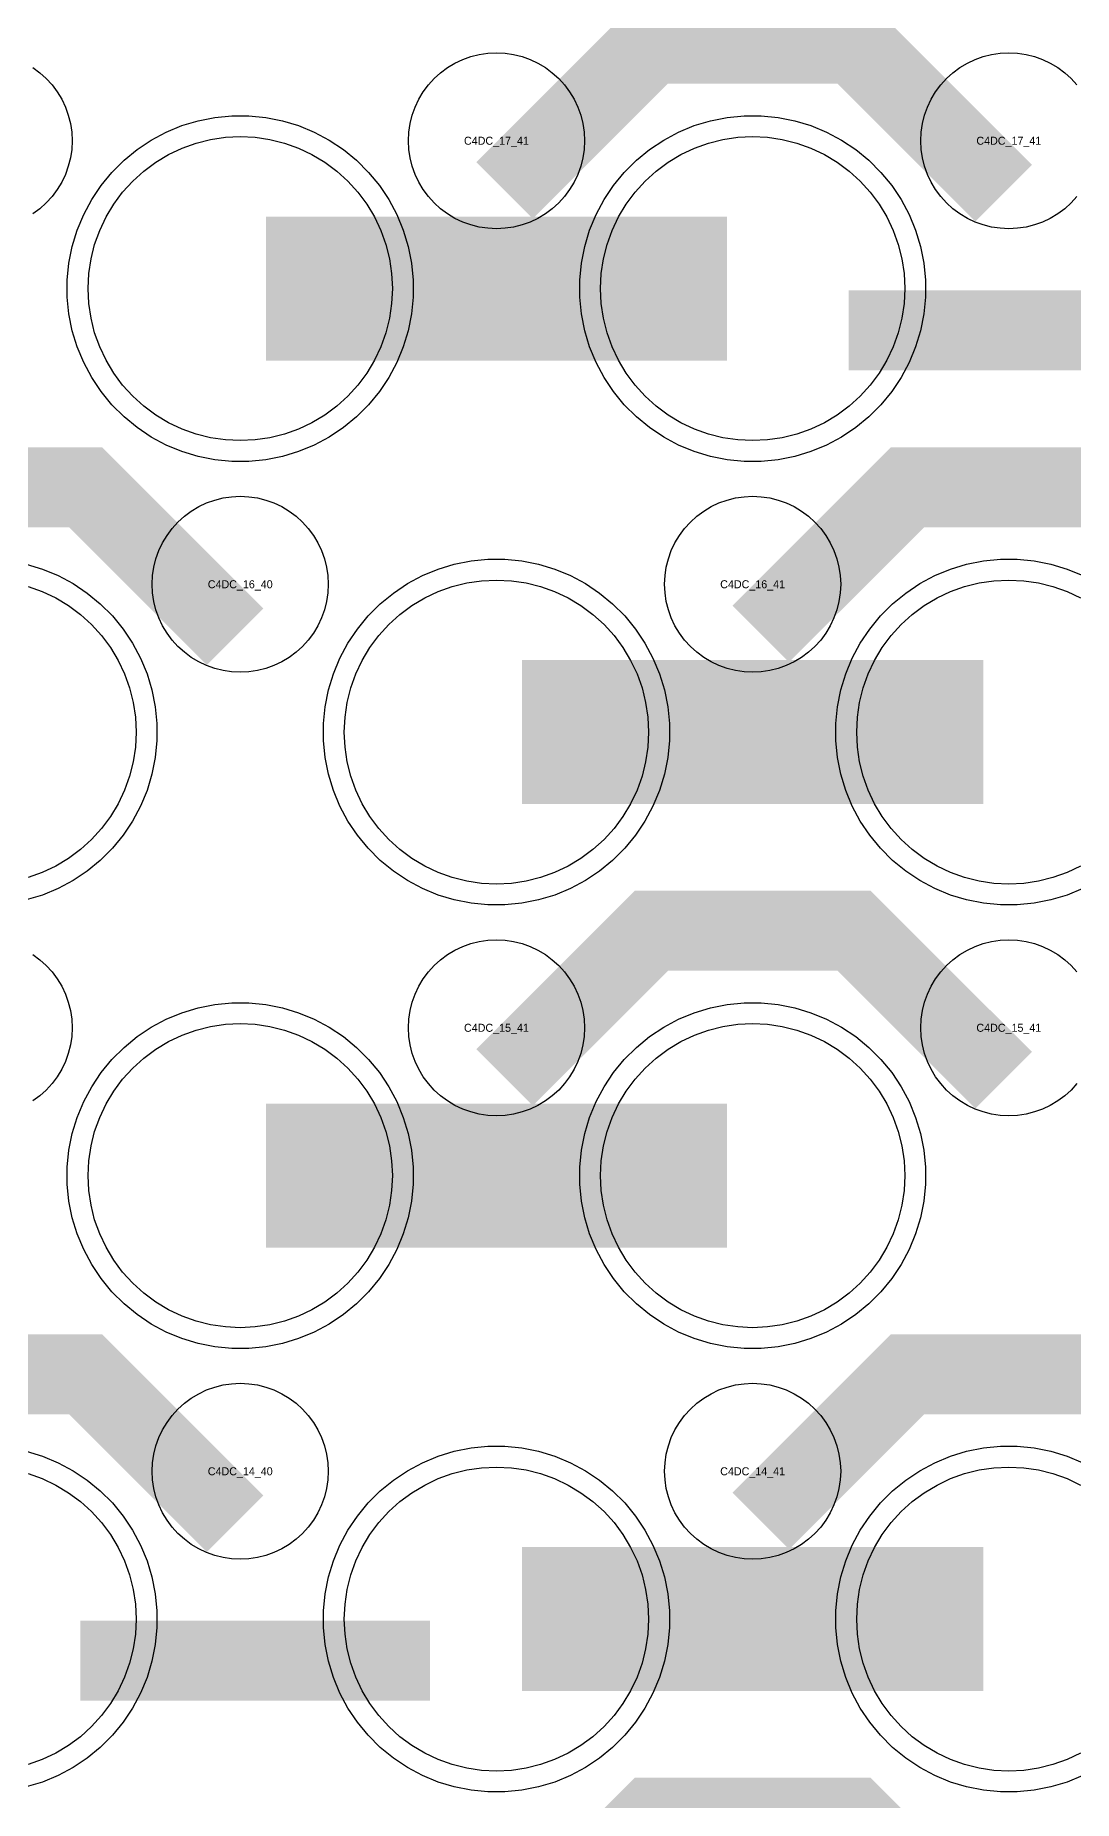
# Model space of a CAD drawing. Extents: x -11880 to 11880, y -14992 to 14992.
# Drawn here: x 976 to 1300, y -12956 to -12405 of the extents above; entities that cross this region are included whole.
import ezdxf
from ezdxf.enums import TextEntityAlignment as Align

# ---------------------------------------------------------------- set-up
doc = ezdxf.new("R2010")
doc.units = 0
doc.header["$MEASUREMENT"] = 0
for name, color, linetype in [('GDS_775_DT_237', 138, 'CONTINUOUS'), ('RDL1_FS', 34, 'CONTINUOUS'), ('RDL_BS', 160, 'CONTINUOUS')]:
    doc.layers.add(name, color=color, linetype=linetype)

msp = doc.modelspace()

# ---------------------------------------------------------------- linework, layer by layer
at = {"layer": 'RDL1_FS'}
for points in [[(1040, -12531.484), (1035.343, -12531.255), (1030.732, -12530.571), (1026.209, -12529.439), (1021.819, -12527.867), (1017.605, -12525.875), (1013.605, -12523.477), (1009.86, -12520.699), (1006.406, -12517.569), (1003.276, -12514.115), (1000.498, -12510.37), (998.1, -12506.37), (996.108, -12502.156), (994.536, -12497.766), (993.404, -12493.243), (992.72, -12488.632), (992.491, -12483.975), (992.72, -12479.318), (993.404, -12474.707), (994.536, -12470.184), (996.108, -12465.794), (998.1, -12461.58), (1000.498, -12457.58), (1003.276, -12453.835), (1006.406, -12450.381), (1009.86, -12447.251), (1013.605, -12444.473), (1017.605, -12442.075), (1021.819, -12440.083), (1026.209, -12438.511), (1030.732, -12437.379), (1035.343, -12436.695), (1040, -12436.466), (1044.657, -12436.695), (1049.268, -12437.379), (1053.791, -12438.511), (1058.181, -12440.083), (1062.395, -12442.075), (1066.395, -12444.473), (1070.14, -12447.251), (1073.594, -12450.381), (1076.724, -12453.835), (1079.502, -12457.58), (1081.9, -12461.58), (1083.892, -12465.794), (1085.464, -12470.184), (1086.596, -12474.707), (1087.28, -12479.318), (1087.509, -12483.975), (1087.28, -12488.632), (1086.596, -12493.243), (1085.464, -12497.766), (1083.892, -12502.156), (1081.9, -12506.37), (1079.502, -12510.37), (1076.724, -12514.115), (1073.594, -12517.569), (1070.14, -12520.699), (1066.395, -12523.477), (1062.395, -12525.875), (1058.181, -12527.867), (1053.791, -12529.439), (1049.268, -12530.571), (1044.657, -12531.255)], [(1200, -12531.484), (1195.343, -12531.255), (1190.732, -12530.571), (1186.209, -12529.439), (1181.819, -12527.867), (1177.605, -12525.875), (1173.605, -12523.477), (1169.86, -12520.699), (1166.406, -12517.569), (1163.276, -12514.115), (1160.498, -12510.37), (1158.1, -12506.37), (1156.108, -12502.156), (1154.536, -12497.766), (1153.404, -12493.243), (1152.72, -12488.632), (1152.491, -12483.975), (1152.72, -12479.318), (1153.404, -12474.707), (1154.536, -12470.184), (1156.108, -12465.794), (1158.1, -12461.58), (1160.498, -12457.58), (1163.276, -12453.835), (1166.406, -12450.381), (1169.86, -12447.251), (1173.605, -12444.473), (1177.605, -12442.075), (1181.819, -12440.083), (1186.209, -12438.511), (1190.732, -12437.379), (1195.343, -12436.695), (1200, -12436.466), (1204.657, -12436.695), (1209.268, -12437.379), (1213.791, -12438.511), (1218.181, -12440.083), (1222.395, -12442.075), (1226.395, -12444.473), (1230.14, -12447.251), (1233.594, -12450.381), (1236.724, -12453.835), (1239.502, -12457.58), (1241.9, -12461.58), (1243.892, -12465.794), (1245.464, -12470.184), (1246.596, -12474.707), (1247.28, -12479.318), (1247.509, -12483.975), (1247.28, -12488.632), (1246.596, -12493.243), (1245.464, -12497.766), (1243.892, -12502.156), (1241.9, -12506.37), (1239.502, -12510.37), (1236.724, -12514.115), (1233.594, -12517.569), (1230.14, -12520.699), (1226.395, -12523.477), (1222.395, -12525.875), (1218.181, -12527.867), (1213.791, -12529.439), (1209.268, -12530.571), (1204.657, -12531.255)], [(1120, -12670.049), (1115.343, -12669.82), (1110.732, -12669.136), (1106.209, -12668.004), (1101.819, -12666.432), (1097.605, -12664.44), (1093.605, -12662.042), (1089.86, -12659.264), (1086.406, -12656.134), (1083.276, -12652.68), (1080.498, -12648.935), (1078.1, -12644.935), (1076.108, -12640.721), (1074.536, -12636.331), (1073.404, -12631.808), (1072.72, -12627.197), (1072.491, -12622.54), (1072.72, -12617.883), (1073.404, -12613.272), (1074.536, -12608.749), (1076.108, -12604.359), (1078.1, -12600.145), (1080.498, -12596.145), (1083.276, -12592.4), (1086.406, -12588.946), (1089.86, -12585.816), (1093.605, -12583.038), (1097.605, -12580.64), (1101.819, -12578.648), (1106.209, -12577.076), (1110.732, -12575.944), (1115.343, -12575.26), (1120, -12575.031), (1124.657, -12575.26), (1129.268, -12575.944), (1133.791, -12577.076), (1138.181, -12578.648), (1142.395, -12580.64), (1146.395, -12583.038), (1150.14, -12585.816), (1153.594, -12588.946), (1156.724, -12592.4), (1159.502, -12596.145), (1161.9, -12600.145), (1163.892, -12604.359), (1165.464, -12608.749), (1166.596, -12613.272), (1167.28, -12617.883), (1167.509, -12622.54), (1167.28, -12627.197), (1166.596, -12631.808), (1165.464, -12636.331), (1163.892, -12640.721), (1161.9, -12644.935), (1159.502, -12648.935), (1156.724, -12652.68), (1153.594, -12656.134), (1150.14, -12659.264), (1146.395, -12662.042), (1142.395, -12664.44), (1138.181, -12666.432), (1133.791, -12668.004), (1129.268, -12669.136), (1124.657, -12669.82)], [(1040, -12808.614), (1035.343, -12808.385), (1030.732, -12807.701), (1026.209, -12806.569), (1021.819, -12804.997), (1017.605, -12803.005), (1013.605, -12800.607), (1009.86, -12797.829), (1006.406, -12794.699), (1003.276, -12791.245), (1000.498, -12787.5), (998.1, -12783.5), (996.108, -12779.286), (994.536, -12774.896), (993.404, -12770.373), (992.72, -12765.762), (992.491, -12761.105), (992.72, -12756.448), (993.404, -12751.837), (994.536, -12747.314), (996.108, -12742.924), (998.1, -12738.71), (1000.498, -12734.71), (1003.276, -12730.965), (1006.406, -12727.511), (1009.86, -12724.381), (1013.605, -12721.603), (1017.605, -12719.205), (1021.819, -12717.213), (1026.209, -12715.641), (1030.732, -12714.509), (1035.343, -12713.825), (1040, -12713.596), (1044.657, -12713.825), (1049.268, -12714.509), (1053.791, -12715.641), (1058.181, -12717.213), (1062.395, -12719.205), (1066.395, -12721.603), (1070.14, -12724.381), (1073.594, -12727.511), (1076.724, -12730.965), (1079.502, -12734.71), (1081.9, -12738.71), (1083.892, -12742.924), (1085.464, -12747.314), (1086.596, -12751.837), (1087.28, -12756.448), (1087.509, -12761.105), (1087.28, -12765.762), (1086.596, -12770.373), (1085.464, -12774.896), (1083.892, -12779.286), (1081.9, -12783.5), (1079.502, -12787.5), (1076.724, -12791.245), (1073.594, -12794.699), (1070.14, -12797.829), (1066.395, -12800.607), (1062.395, -12803.005), (1058.181, -12804.997), (1053.791, -12806.569), (1049.268, -12807.701), (1044.657, -12808.385)], [(1200, -12808.614), (1195.343, -12808.385), (1190.732, -12807.701), (1186.209, -12806.569), (1181.819, -12804.997), (1177.605, -12803.005), (1173.605, -12800.607), (1169.86, -12797.829), (1166.406, -12794.699), (1163.276, -12791.245), (1160.498, -12787.5), (1158.1, -12783.5), (1156.108, -12779.286), (1154.536, -12774.896), (1153.404, -12770.373), (1152.72, -12765.762), (1152.491, -12761.105), (1152.72, -12756.448), (1153.404, -12751.837), (1154.536, -12747.314), (1156.108, -12742.924), (1158.1, -12738.71), (1160.498, -12734.71), (1163.276, -12730.965), (1166.406, -12727.511), (1169.86, -12724.381), (1173.605, -12721.603), (1177.605, -12719.205), (1181.819, -12717.213), (1186.209, -12715.641), (1190.732, -12714.509), (1195.343, -12713.825), (1200, -12713.596), (1204.657, -12713.825), (1209.268, -12714.509), (1213.791, -12715.641), (1218.181, -12717.213), (1222.395, -12719.205), (1226.395, -12721.603), (1230.14, -12724.381), (1233.594, -12727.511), (1236.724, -12730.965), (1239.502, -12734.71), (1241.9, -12738.71), (1243.892, -12742.924), (1245.464, -12747.314), (1246.596, -12751.837), (1247.28, -12756.448), (1247.509, -12761.105), (1247.28, -12765.762), (1246.596, -12770.373), (1245.464, -12774.896), (1243.892, -12779.286), (1241.9, -12783.5), (1239.502, -12787.5), (1236.724, -12791.245), (1233.594, -12794.699), (1230.14, -12797.829), (1226.395, -12800.607), (1222.395, -12803.005), (1218.181, -12804.997), (1213.791, -12806.569), (1209.268, -12807.701), (1204.657, -12808.385)], [(1120, -12947.174), (1115.343, -12946.945), (1110.732, -12946.261), (1106.209, -12945.129), (1101.819, -12943.557), (1097.605, -12941.565), (1093.605, -12939.167), (1089.86, -12936.389), (1086.406, -12933.259), (1083.276, -12929.805), (1080.498, -12926.06), (1078.1, -12922.06), (1076.108, -12917.846), (1074.536, -12913.456), (1073.404, -12908.933), (1072.72, -12904.322), (1072.491, -12899.665), (1072.72, -12895.008), (1073.404, -12890.397), (1074.536, -12885.874), (1076.108, -12881.484), (1078.1, -12877.27), (1080.498, -12873.27), (1083.276, -12869.525), (1086.406, -12866.071), (1089.86, -12862.941), (1093.605, -12860.163), (1097.605, -12857.765), (1101.819, -12855.773), (1106.209, -12854.201), (1110.732, -12853.069), (1115.343, -12852.385), (1120, -12852.156), (1124.657, -12852.385), (1129.268, -12853.069), (1133.791, -12854.201), (1138.181, -12855.773), (1142.395, -12857.765), (1146.395, -12860.163), (1150.14, -12862.941), (1153.594, -12866.071), (1156.724, -12869.525), (1159.502, -12873.27), (1161.9, -12877.27), (1163.892, -12881.484), (1165.464, -12885.874), (1166.596, -12890.397), (1167.28, -12895.008), (1167.509, -12899.665), (1167.28, -12904.322), (1166.596, -12908.933), (1165.464, -12913.456), (1163.892, -12917.846), (1161.9, -12922.06), (1159.502, -12926.06), (1156.724, -12929.805), (1153.594, -12933.259), (1150.14, -12936.389), (1146.395, -12939.167), (1142.395, -12941.565), (1138.181, -12943.557), (1133.791, -12945.129), (1129.268, -12946.261), (1124.657, -12946.945)]]:
    msp.add_lwpolyline(points, close=True, dxfattribs=at)
for points in [[(1048.002, -12483.975, 45, 45, 0), (1120.002, -12483.975, 45, 45, 0)], [(1120.002, -12483.975, 45, 45, 0), (1192.002, -12483.975, 45, 45, 0)], [(1128.002, -12622.54, 45, 45, 0), (1200.002, -12622.54, 45, 45, 0)], [(1200.002, -12622.54, 45, 45, 0), (1272.002, -12622.54, 45, 45, 0)], [(1048.002, -12761.105, 45, 45, 0), (1120.002, -12761.105, 45, 45, 0)], [(1120.002, -12761.105, 45, 45, 0), (1192.002, -12761.105, 45, 45, 0)], [(1128.002, -12899.665, 45, 45, 0), (1200.002, -12899.665, 45, 45, 0)], [(1200.002, -12899.665, 45, 45, 0), (1272.002, -12899.665, 45, 45, 0)]]:
    msp.add_lwpolyline(points, format="xyseb", dxfattribs=at)
for points in [[(973.791, -12577.076), (978.181, -12578.648), (982.395, -12580.64), (986.395, -12583.038), (990.14, -12585.816), (993.594, -12588.946), (996.724, -12592.4), (999.502, -12596.145), (1001.9, -12600.145), (1003.892, -12604.359), (1005.464, -12608.749), (1006.596, -12613.272), (1007.28, -12617.883), (1007.509, -12622.54), (1007.28, -12627.197), (1006.596, -12631.808), (1005.464, -12636.331), (1003.892, -12640.721), (1001.9, -12644.935), (999.502, -12648.935), (996.724, -12652.68), (993.594, -12656.134), (990.14, -12659.264), (986.395, -12662.042), (982.395, -12664.44), (978.181, -12666.432), (973.791, -12668.004)], [(1302.395, -12664.44), (1298.181, -12666.432), (1293.791, -12668.004), (1289.268, -12669.136), (1284.657, -12669.82), (1280, -12670.049), (1275.343, -12669.82), (1270.732, -12669.136), (1266.209, -12668.004), (1261.819, -12666.432), (1257.605, -12664.44), (1253.605, -12662.042), (1249.86, -12659.264), (1246.406, -12656.134), (1243.276, -12652.68), (1240.498, -12648.935), (1238.1, -12644.935), (1236.108, -12640.721), (1234.536, -12636.331), (1233.404, -12631.808), (1232.72, -12627.197), (1232.491, -12622.54), (1232.72, -12617.883), (1233.404, -12613.272), (1234.536, -12608.749), (1236.108, -12604.359), (1238.1, -12600.145), (1240.498, -12596.145), (1243.276, -12592.4), (1246.406, -12588.946), (1249.86, -12585.816), (1253.605, -12583.038), (1257.605, -12580.64), (1261.819, -12578.648), (1266.209, -12577.076), (1270.732, -12575.944), (1275.343, -12575.26), (1280, -12575.031), (1284.657, -12575.26), (1289.268, -12575.944), (1293.791, -12577.076), (1298.181, -12578.648), (1302.395, -12580.64)], [(973.791, -12854.201), (978.181, -12855.773), (982.395, -12857.765), (986.395, -12860.163), (990.14, -12862.941), (993.594, -12866.071), (996.724, -12869.525), (999.502, -12873.27), (1001.9, -12877.27), (1003.892, -12881.484), (1005.464, -12885.874), (1006.596, -12890.397), (1007.28, -12895.008), (1007.509, -12899.665), (1007.28, -12904.322), (1006.596, -12908.933), (1005.464, -12913.456), (1003.892, -12917.846), (1001.9, -12922.06), (999.502, -12926.06), (996.724, -12929.805), (993.594, -12933.259), (990.14, -12936.389), (986.395, -12939.167), (982.395, -12941.565), (978.181, -12943.557), (973.791, -12945.129)], [(1302.395, -12941.565), (1298.181, -12943.557), (1293.791, -12945.129), (1289.268, -12946.261), (1284.657, -12946.945), (1280, -12947.174), (1275.343, -12946.945), (1270.732, -12946.261), (1266.209, -12945.129), (1261.819, -12943.557), (1257.605, -12941.565), (1253.605, -12939.167), (1249.86, -12936.389), (1246.406, -12933.259), (1243.276, -12929.805), (1240.498, -12926.06), (1238.1, -12922.06), (1236.108, -12917.846), (1234.536, -12913.456), (1233.404, -12908.933), (1232.72, -12904.322), (1232.491, -12899.665), (1232.72, -12895.008), (1233.404, -12890.397), (1234.536, -12885.874), (1236.108, -12881.484), (1238.1, -12877.27), (1240.498, -12873.27), (1243.276, -12869.525), (1246.406, -12866.071), (1249.86, -12862.941), (1253.605, -12860.163), (1257.605, -12857.765), (1261.819, -12855.773), (1266.209, -12854.201), (1270.732, -12853.069), (1275.343, -12852.385), (1280, -12852.156), (1284.657, -12852.385), (1289.268, -12853.069), (1293.791, -12854.201), (1298.181, -12855.773), (1302.395, -12857.765)]]:
    msp.add_lwpolyline(points, dxfattribs=at)
at = {"layer": 'RDL_BS'}
for points in [[(1122.562, -12453.289, 25, 25, 0), (1168.377, -12407.474, 25, 25, 0), (1201.93, -12407.474, 25, 25, 0)], [(1278.401, -12454.188, 25, 25, 0), (1231.687, -12407.474, 25, 25, 0), (1201.929, -12407.474, 25, 25, 0)], [(1230.016, -12496.988, 25, 25, 0), (1339.281, -12496.988, 25, 25, 0)], [(1038.401, -12592.753, 25, 25, 0), (991.687, -12546.039, 25, 25, 0), (961.929, -12546.039, 25, 25, 0)], [(1202.562, -12591.854, 25, 25, 0), (1248.377, -12546.039, 25, 25, 0), (1281.93, -12546.039, 25, 25, 0)], [(1358.401, -12592.753, 25, 25, 0), (1311.687, -12546.039, 25, 25, 0), (1281.929, -12546.039, 25, 25, 0)], [(1122.562, -12730.419, 25, 25, 0), (1168.377, -12684.604, 25, 25, 0), (1201.93, -12684.604, 25, 25, 0)], [(1278.401, -12731.318, 25, 25, 0), (1231.687, -12684.604, 25, 25, 0), (1201.929, -12684.604, 25, 25, 0)], [(1038.401, -12869.878, 25, 25, 0), (991.687, -12823.164, 25, 25, 0), (961.929, -12823.164, 25, 25, 0)], [(1202.562, -12868.979, 25, 25, 0), (1248.377, -12823.164, 25, 25, 0), (1281.93, -12823.164, 25, 25, 0)], [(1358.401, -12869.878, 25, 25, 0), (1311.687, -12823.164, 25, 25, 0), (1281.929, -12823.164, 25, 25, 0)], [(990.016, -12912.678, 25, 25, 0), (1099.281, -12912.678, 25, 25, 0)], [(1122.562, -13007.544, 25, 25, 0), (1168.377, -12961.729, 25, 25, 0), (1201.93, -12961.729, 25, 25, 0)], [(1278.401, -13008.443, 25, 25, 0), (1231.687, -12961.729, 25, 25, 0), (1201.929, -12961.729, 25, 25, 0)]]:
    msp.add_lwpolyline(points, format="xyseb", dxfattribs=at)
for points in [[(975.28, -12414.93), (977.443, -12416.533), (979.442, -12418.345), (981.254, -12420.344), (982.857, -12422.507), (984.25, -12424.831), (985.402, -12427.268), (986.309, -12429.803), (986.966, -12432.422), (987.362, -12435.094), (987.494, -12437.787), (987.362, -12440.48), (986.966, -12443.152), (986.309, -12445.771), (985.402, -12448.306), (984.25, -12450.743), (982.857, -12453.067), (981.254, -12455.23), (979.442, -12457.229), (977.443, -12459.041), (975.28, -12460.644)], [(1301.254, -12455.23), (1299.442, -12457.229), (1297.443, -12459.041), (1295.28, -12460.644), (1292.956, -12462.037), (1290.519, -12463.189), (1287.984, -12464.096), (1285.365, -12464.753), (1282.693, -12465.149), (1280, -12465.281), (1277.307, -12465.149), (1274.635, -12464.753), (1272.016, -12464.096), (1269.481, -12463.189), (1267.044, -12462.037), (1264.72, -12460.644), (1262.557, -12459.041), (1260.558, -12457.229), (1258.746, -12455.23), (1257.143, -12453.067), (1255.75, -12450.743), (1254.598, -12448.306), (1253.691, -12445.771), (1253.034, -12443.152), (1252.638, -12440.48), (1252.506, -12437.787), (1252.638, -12435.094), (1253.034, -12432.422), (1253.691, -12429.803), (1254.598, -12427.268), (1255.75, -12424.831), (1257.143, -12422.507), (1258.746, -12420.344), (1260.558, -12418.345), (1262.557, -12416.533), (1264.72, -12414.93), (1267.044, -12413.537), (1269.481, -12412.385), (1272.016, -12411.478), (1274.635, -12410.821), (1277.307, -12410.425), (1280, -12410.293), (1282.693, -12410.425), (1285.365, -12410.821), (1287.984, -12411.478), (1290.519, -12412.385), (1292.956, -12413.537), (1295.28, -12414.93), (1297.443, -12416.533), (1299.442, -12418.345), (1301.254, -12420.344)], [(1303.115, -12671.415), (1298.205, -12673.446), (1293.165, -12674.977), (1287.938, -12676.023), (1282.644, -12676.54), (1277.356, -12676.54), (1272.062, -12676.023), (1266.835, -12674.977), (1261.795, -12673.446), (1256.885, -12671.415), (1252.223, -12668.923), (1247.809, -12665.976), (1243.708, -12662.614), (1239.926, -12658.832), (1236.564, -12654.731), (1233.617, -12650.317), (1231.125, -12645.655), (1229.094, -12640.745), (1227.563, -12635.705), (1226.517, -12630.478), (1226, -12625.184), (1226, -12619.896), (1226.517, -12614.602), (1227.563, -12609.375), (1229.094, -12604.335), (1231.125, -12599.425), (1233.617, -12594.763), (1236.564, -12590.349), (1239.926, -12586.248), (1243.708, -12582.466), (1247.809, -12579.104), (1252.223, -12576.157), (1256.885, -12573.665), (1261.795, -12571.634), (1266.835, -12570.103), (1272.062, -12569.057), (1277.356, -12568.54), (1282.644, -12568.54), (1287.938, -12569.057), (1293.165, -12570.103), (1298.205, -12571.634), (1303.115, -12573.665)], [(973.165, -12570.103), (978.205, -12571.634), (983.115, -12573.665), (987.777, -12576.157), (992.191, -12579.104), (996.292, -12582.466), (1000.074, -12586.248), (1003.436, -12590.349), (1006.383, -12594.763), (1008.875, -12599.425), (1010.906, -12604.335), (1012.437, -12609.375), (1013.483, -12614.602), (1014, -12619.896), (1014, -12625.184), (1013.483, -12630.478), (1012.437, -12635.705), (1010.906, -12640.745), (1008.875, -12645.655), (1006.383, -12650.317), (1003.436, -12654.731), (1000.074, -12658.832), (996.292, -12662.614), (992.191, -12665.976), (987.777, -12668.923), (983.115, -12671.415), (978.205, -12673.446), (973.165, -12674.977)], [(1301.254, -12732.36), (1299.442, -12734.359), (1297.443, -12736.171), (1295.28, -12737.774), (1292.956, -12739.167), (1290.519, -12740.319), (1287.984, -12741.226), (1285.365, -12741.883), (1282.693, -12742.279), (1280, -12742.411), (1277.307, -12742.279), (1274.635, -12741.883), (1272.016, -12741.226), (1269.481, -12740.319), (1267.044, -12739.167), (1264.72, -12737.774), (1262.557, -12736.171), (1260.558, -12734.359), (1258.746, -12732.36), (1257.143, -12730.197), (1255.75, -12727.873), (1254.598, -12725.436), (1253.691, -12722.901), (1253.034, -12720.282), (1252.638, -12717.61), (1252.506, -12714.917), (1252.638, -12712.224), (1253.034, -12709.552), (1253.691, -12706.933), (1254.598, -12704.398), (1255.75, -12701.961), (1257.143, -12699.637), (1258.746, -12697.474), (1260.558, -12695.475), (1262.557, -12693.663), (1264.72, -12692.06), (1267.044, -12690.667), (1269.481, -12689.515), (1272.016, -12688.608), (1274.635, -12687.951), (1277.307, -12687.555), (1280, -12687.423), (1282.693, -12687.555), (1285.365, -12687.951), (1287.984, -12688.608), (1290.519, -12689.515), (1292.956, -12690.667), (1295.28, -12692.06), (1297.443, -12693.663), (1299.442, -12695.475), (1301.254, -12697.474)], [(975.28, -12692.06), (977.443, -12693.663), (979.442, -12695.475), (981.254, -12697.474), (982.857, -12699.637), (984.25, -12701.961), (985.402, -12704.398), (986.309, -12706.933), (986.966, -12709.552), (987.362, -12712.224), (987.494, -12714.917), (987.362, -12717.61), (986.966, -12720.282), (986.309, -12722.901), (985.402, -12725.436), (984.25, -12727.873), (982.857, -12730.197), (981.254, -12732.36), (979.442, -12734.359), (977.443, -12736.171), (975.28, -12737.774)], [(973.165, -12847.228), (978.205, -12848.759), (983.115, -12850.79), (987.777, -12853.282), (992.191, -12856.229), (996.292, -12859.591), (1000.074, -12863.373), (1003.436, -12867.474), (1006.383, -12871.888), (1008.875, -12876.55), (1010.906, -12881.46), (1012.437, -12886.5), (1013.483, -12891.727), (1014, -12897.021), (1014, -12902.309), (1013.483, -12907.603), (1012.437, -12912.83), (1010.906, -12917.87), (1008.875, -12922.78), (1006.383, -12927.442), (1003.436, -12931.856), (1000.074, -12935.957), (996.292, -12939.739), (992.191, -12943.101), (987.777, -12946.048), (983.115, -12948.54), (978.205, -12950.571), (973.165, -12952.102)], [(1303.115, -12948.54), (1298.205, -12950.571), (1293.165, -12952.102), (1287.938, -12953.148), (1282.644, -12953.665), (1277.356, -12953.665), (1272.062, -12953.148), (1266.835, -12952.102), (1261.795, -12950.571), (1256.885, -12948.54), (1252.223, -12946.048), (1247.809, -12943.101), (1243.708, -12939.739), (1239.926, -12935.957), (1236.564, -12931.856), (1233.617, -12927.442), (1231.125, -12922.78), (1229.094, -12917.87), (1227.563, -12912.83), (1226.517, -12907.603), (1226, -12902.309), (1226, -12897.021), (1226.517, -12891.727), (1227.563, -12886.5), (1229.094, -12881.46), (1231.125, -12876.55), (1233.617, -12871.888), (1236.564, -12867.474), (1239.926, -12863.373), (1243.708, -12859.591), (1247.809, -12856.229), (1252.223, -12853.282), (1256.885, -12850.79), (1261.795, -12848.759), (1266.835, -12847.228), (1272.062, -12846.182), (1277.356, -12845.665), (1282.644, -12845.665), (1287.938, -12846.182), (1293.165, -12847.228), (1298.205, -12848.759), (1303.115, -12850.79)]]:
    msp.add_lwpolyline(points, dxfattribs=at)
for points in [[(1120, -12465.281), (1117.307, -12465.149), (1114.635, -12464.753), (1112.016, -12464.096), (1109.481, -12463.189), (1107.044, -12462.037), (1104.72, -12460.644), (1102.557, -12459.041), (1100.558, -12457.229), (1098.746, -12455.23), (1097.143, -12453.067), (1095.75, -12450.743), (1094.598, -12448.306), (1093.691, -12445.771), (1093.034, -12443.152), (1092.638, -12440.48), (1092.506, -12437.787), (1092.638, -12435.094), (1093.034, -12432.422), (1093.691, -12429.803), (1094.598, -12427.268), (1095.75, -12424.831), (1097.143, -12422.507), (1098.746, -12420.344), (1100.558, -12418.345), (1102.557, -12416.533), (1104.72, -12414.93), (1107.044, -12413.537), (1109.481, -12412.385), (1112.016, -12411.478), (1114.635, -12410.821), (1117.307, -12410.425), (1120, -12410.293), (1122.693, -12410.425), (1125.365, -12410.821), (1127.984, -12411.478), (1130.519, -12412.385), (1132.956, -12413.537), (1135.28, -12414.93), (1137.443, -12416.533), (1139.442, -12418.345), (1141.254, -12420.344), (1142.857, -12422.507), (1144.25, -12424.831), (1145.402, -12427.268), (1146.309, -12429.803), (1146.966, -12432.422), (1147.362, -12435.094), (1147.494, -12437.787), (1147.362, -12440.48), (1146.966, -12443.152), (1146.309, -12445.771), (1145.402, -12448.306), (1144.25, -12450.743), (1142.857, -12453.067), (1141.254, -12455.23), (1139.442, -12457.229), (1137.443, -12459.041), (1135.28, -12460.644), (1132.956, -12462.037), (1130.519, -12463.189), (1127.984, -12464.096), (1125.365, -12464.753), (1122.693, -12465.149)], [(1037.356, -12537.975), (1032.062, -12537.458), (1026.835, -12536.412), (1021.795, -12534.881), (1016.885, -12532.85), (1012.223, -12530.358), (1007.809, -12527.411), (1003.708, -12524.049), (999.926, -12520.267), (996.564, -12516.166), (993.617, -12511.752), (991.125, -12507.09), (989.094, -12502.18), (987.563, -12497.14), (986.517, -12491.913), (986, -12486.619), (986, -12481.331), (986.517, -12476.037), (987.563, -12470.81), (989.094, -12465.77), (991.125, -12460.86), (993.617, -12456.198), (996.564, -12451.784), (999.926, -12447.683), (1003.708, -12443.901), (1007.809, -12440.539), (1012.223, -12437.592), (1016.885, -12435.1), (1021.795, -12433.069), (1026.835, -12431.538), (1032.062, -12430.492), (1037.356, -12429.975), (1042.644, -12429.975), (1047.938, -12430.492), (1053.165, -12431.538), (1058.205, -12433.069), (1063.115, -12435.1), (1067.777, -12437.592), (1072.191, -12440.539), (1076.292, -12443.901), (1080.074, -12447.683), (1083.436, -12451.784), (1086.383, -12456.198), (1088.875, -12460.86), (1090.906, -12465.77), (1092.437, -12470.81), (1093.483, -12476.037), (1094, -12481.331), (1094, -12486.619), (1093.483, -12491.913), (1092.437, -12497.14), (1090.906, -12502.18), (1088.875, -12507.09), (1086.383, -12511.752), (1083.436, -12516.166), (1080.074, -12520.267), (1076.292, -12524.049), (1072.191, -12527.411), (1067.777, -12530.358), (1063.115, -12532.85), (1058.205, -12534.881), (1053.165, -12536.412), (1047.938, -12537.458), (1042.644, -12537.975)], [(1197.356, -12537.975), (1192.062, -12537.458), (1186.835, -12536.412), (1181.795, -12534.881), (1176.885, -12532.85), (1172.223, -12530.358), (1167.809, -12527.411), (1163.708, -12524.049), (1159.926, -12520.267), (1156.564, -12516.166), (1153.617, -12511.752), (1151.125, -12507.09), (1149.094, -12502.18), (1147.563, -12497.14), (1146.517, -12491.913), (1146, -12486.619), (1146, -12481.331), (1146.517, -12476.037), (1147.563, -12470.81), (1149.094, -12465.77), (1151.125, -12460.86), (1153.617, -12456.198), (1156.564, -12451.784), (1159.926, -12447.683), (1163.708, -12443.901), (1167.809, -12440.539), (1172.223, -12437.592), (1176.885, -12435.1), (1181.795, -12433.069), (1186.835, -12431.538), (1192.062, -12430.492), (1197.356, -12429.975), (1202.644, -12429.975), (1207.938, -12430.492), (1213.165, -12431.538), (1218.205, -12433.069), (1223.115, -12435.1), (1227.777, -12437.592), (1232.191, -12440.539), (1236.292, -12443.901), (1240.074, -12447.683), (1243.436, -12451.784), (1246.383, -12456.198), (1248.875, -12460.86), (1250.906, -12465.77), (1252.437, -12470.81), (1253.483, -12476.037), (1254, -12481.331), (1254, -12486.619), (1253.483, -12491.913), (1252.437, -12497.14), (1250.906, -12502.18), (1248.875, -12507.09), (1246.383, -12511.752), (1243.436, -12516.166), (1240.074, -12520.267), (1236.292, -12524.049), (1232.191, -12527.411), (1227.777, -12530.358), (1223.115, -12532.85), (1218.205, -12534.881), (1213.165, -12536.412), (1207.938, -12537.458), (1202.644, -12537.975)], [(1040, -12603.846), (1037.307, -12603.714), (1034.635, -12603.318), (1032.016, -12602.661), (1029.481, -12601.754), (1027.044, -12600.602), (1024.72, -12599.209), (1022.557, -12597.606), (1020.558, -12595.794), (1018.746, -12593.795), (1017.143, -12591.632), (1015.75, -12589.308), (1014.598, -12586.871), (1013.691, -12584.336), (1013.034, -12581.717), (1012.638, -12579.045), (1012.506, -12576.352), (1012.638, -12573.659), (1013.034, -12570.987), (1013.691, -12568.368), (1014.598, -12565.833), (1015.75, -12563.396), (1017.143, -12561.072), (1018.746, -12558.909), (1020.558, -12556.91), (1022.557, -12555.098), (1024.72, -12553.495), (1027.044, -12552.102), (1029.481, -12550.95), (1032.016, -12550.043), (1034.635, -12549.386), (1037.307, -12548.99), (1040, -12548.858), (1042.693, -12548.99), (1045.365, -12549.386), (1047.984, -12550.043), (1050.519, -12550.95), (1052.956, -12552.102), (1055.28, -12553.495), (1057.443, -12555.098), (1059.442, -12556.91), (1061.254, -12558.909), (1062.857, -12561.072), (1064.25, -12563.396), (1065.402, -12565.833), (1066.309, -12568.368), (1066.966, -12570.987), (1067.362, -12573.659), (1067.494, -12576.352), (1067.362, -12579.045), (1066.966, -12581.717), (1066.309, -12584.336), (1065.402, -12586.871), (1064.25, -12589.308), (1062.857, -12591.632), (1061.254, -12593.795), (1059.442, -12595.794), (1057.443, -12597.606), (1055.28, -12599.209), (1052.956, -12600.602), (1050.519, -12601.754), (1047.984, -12602.661), (1045.365, -12603.318), (1042.693, -12603.714)], [(1200, -12603.846), (1197.307, -12603.714), (1194.635, -12603.318), (1192.016, -12602.661), (1189.481, -12601.754), (1187.044, -12600.602), (1184.72, -12599.209), (1182.557, -12597.606), (1180.558, -12595.794), (1178.746, -12593.795), (1177.143, -12591.632), (1175.75, -12589.308), (1174.598, -12586.871), (1173.691, -12584.336), (1173.034, -12581.717), (1172.638, -12579.045), (1172.506, -12576.352), (1172.638, -12573.659), (1173.034, -12570.987), (1173.691, -12568.368), (1174.598, -12565.833), (1175.75, -12563.396), (1177.143, -12561.072), (1178.746, -12558.909), (1180.558, -12556.91), (1182.557, -12555.098), (1184.72, -12553.495), (1187.044, -12552.102), (1189.481, -12550.95), (1192.016, -12550.043), (1194.635, -12549.386), (1197.307, -12548.99), (1200, -12548.858), (1202.693, -12548.99), (1205.365, -12549.386), (1207.984, -12550.043), (1210.519, -12550.95), (1212.956, -12552.102), (1215.28, -12553.495), (1217.443, -12555.098), (1219.442, -12556.91), (1221.254, -12558.909), (1222.857, -12561.072), (1224.25, -12563.396), (1225.402, -12565.833), (1226.309, -12568.368), (1226.966, -12570.987), (1227.362, -12573.659), (1227.494, -12576.352), (1227.362, -12579.045), (1226.966, -12581.717), (1226.309, -12584.336), (1225.402, -12586.871), (1224.25, -12589.308), (1222.857, -12591.632), (1221.254, -12593.795), (1219.442, -12595.794), (1217.443, -12597.606), (1215.28, -12599.209), (1212.956, -12600.602), (1210.519, -12601.754), (1207.984, -12602.661), (1205.365, -12603.318), (1202.693, -12603.714)], [(1117.356, -12676.54), (1112.062, -12676.023), (1106.835, -12674.977), (1101.795, -12673.446), (1096.885, -12671.415), (1092.223, -12668.923), (1087.809, -12665.976), (1083.708, -12662.614), (1079.926, -12658.832), (1076.564, -12654.731), (1073.617, -12650.317), (1071.125, -12645.655), (1069.094, -12640.745), (1067.563, -12635.705), (1066.517, -12630.478), (1066, -12625.184), (1066, -12619.896), (1066.517, -12614.602), (1067.563, -12609.375), (1069.094, -12604.335), (1071.125, -12599.425), (1073.617, -12594.763), (1076.564, -12590.349), (1079.926, -12586.248), (1083.708, -12582.466), (1087.809, -12579.104), (1092.223, -12576.157), (1096.885, -12573.665), (1101.795, -12571.634), (1106.835, -12570.103), (1112.062, -12569.057), (1117.356, -12568.54), (1122.644, -12568.54), (1127.938, -12569.057), (1133.165, -12570.103), (1138.205, -12571.634), (1143.115, -12573.665), (1147.777, -12576.157), (1152.191, -12579.104), (1156.292, -12582.466), (1160.074, -12586.248), (1163.436, -12590.349), (1166.383, -12594.763), (1168.875, -12599.425), (1170.906, -12604.335), (1172.437, -12609.375), (1173.483, -12614.602), (1174, -12619.896), (1174, -12625.184), (1173.483, -12630.478), (1172.437, -12635.705), (1170.906, -12640.745), (1168.875, -12645.655), (1166.383, -12650.317), (1163.436, -12654.731), (1160.074, -12658.832), (1156.292, -12662.614), (1152.191, -12665.976), (1147.777, -12668.923), (1143.115, -12671.415), (1138.205, -12673.446), (1133.165, -12674.977), (1127.938, -12676.023), (1122.644, -12676.54)], [(1120, -12742.411), (1117.307, -12742.279), (1114.635, -12741.883), (1112.016, -12741.226), (1109.481, -12740.319), (1107.044, -12739.167), (1104.72, -12737.774), (1102.557, -12736.171), (1100.558, -12734.359), (1098.746, -12732.36), (1097.143, -12730.197), (1095.75, -12727.873), (1094.598, -12725.436), (1093.691, -12722.901), (1093.034, -12720.282), (1092.638, -12717.61), (1092.506, -12714.917), (1092.638, -12712.224), (1093.034, -12709.552), (1093.691, -12706.933), (1094.598, -12704.398), (1095.75, -12701.961), (1097.143, -12699.637), (1098.746, -12697.474), (1100.558, -12695.475), (1102.557, -12693.663), (1104.72, -12692.06), (1107.044, -12690.667), (1109.481, -12689.515), (1112.016, -12688.608), (1114.635, -12687.951), (1117.307, -12687.555), (1120, -12687.423), (1122.693, -12687.555), (1125.365, -12687.951), (1127.984, -12688.608), (1130.519, -12689.515), (1132.956, -12690.667), (1135.28, -12692.06), (1137.443, -12693.663), (1139.442, -12695.475), (1141.254, -12697.474), (1142.857, -12699.637), (1144.25, -12701.961), (1145.402, -12704.398), (1146.309, -12706.933), (1146.966, -12709.552), (1147.362, -12712.224), (1147.494, -12714.917), (1147.362, -12717.61), (1146.966, -12720.282), (1146.309, -12722.901), (1145.402, -12725.436), (1144.25, -12727.873), (1142.857, -12730.197), (1141.254, -12732.36), (1139.442, -12734.359), (1137.443, -12736.171), (1135.28, -12737.774), (1132.956, -12739.167), (1130.519, -12740.319), (1127.984, -12741.226), (1125.365, -12741.883), (1122.693, -12742.279)], [(1037.356, -12815.105), (1032.062, -12814.588), (1026.835, -12813.542), (1021.795, -12812.011), (1016.885, -12809.98), (1012.223, -12807.488), (1007.809, -12804.541), (1003.708, -12801.179), (999.926, -12797.397), (996.564, -12793.296), (993.617, -12788.882), (991.125, -12784.22), (989.094, -12779.31), (987.563, -12774.27), (986.517, -12769.043), (986, -12763.749), (986, -12758.461), (986.517, -12753.167), (987.563, -12747.94), (989.094, -12742.9), (991.125, -12737.99), (993.617, -12733.328), (996.564, -12728.914), (999.926, -12724.813), (1003.708, -12721.031), (1007.809, -12717.669), (1012.223, -12714.722), (1016.885, -12712.23), (1021.795, -12710.199), (1026.835, -12708.668), (1032.062, -12707.622), (1037.356, -12707.105), (1042.644, -12707.105), (1047.938, -12707.622), (1053.165, -12708.668), (1058.205, -12710.199), (1063.115, -12712.23), (1067.777, -12714.722), (1072.191, -12717.669), (1076.292, -12721.031), (1080.074, -12724.813), (1083.436, -12728.914), (1086.383, -12733.328), (1088.875, -12737.99), (1090.906, -12742.9), (1092.437, -12747.94), (1093.483, -12753.167), (1094, -12758.461), (1094, -12763.749), (1093.483, -12769.043), (1092.437, -12774.27), (1090.906, -12779.31), (1088.875, -12784.22), (1086.383, -12788.882), (1083.436, -12793.296), (1080.074, -12797.397), (1076.292, -12801.179), (1072.191, -12804.541), (1067.777, -12807.488), (1063.115, -12809.98), (1058.205, -12812.011), (1053.165, -12813.542), (1047.938, -12814.588), (1042.644, -12815.105)], [(1197.356, -12815.105), (1192.062, -12814.588), (1186.835, -12813.542), (1181.795, -12812.011), (1176.885, -12809.98), (1172.223, -12807.488), (1167.809, -12804.541), (1163.708, -12801.179), (1159.926, -12797.397), (1156.564, -12793.296), (1153.617, -12788.882), (1151.125, -12784.22), (1149.094, -12779.31), (1147.563, -12774.27), (1146.517, -12769.043), (1146, -12763.749), (1146, -12758.461), (1146.517, -12753.167), (1147.563, -12747.94), (1149.094, -12742.9), (1151.125, -12737.99), (1153.617, -12733.328), (1156.564, -12728.914), (1159.926, -12724.813), (1163.708, -12721.031), (1167.809, -12717.669), (1172.223, -12714.722), (1176.885, -12712.23), (1181.795, -12710.199), (1186.835, -12708.668), (1192.062, -12707.622), (1197.356, -12707.105), (1202.644, -12707.105), (1207.938, -12707.622), (1213.165, -12708.668), (1218.205, -12710.199), (1223.115, -12712.23), (1227.777, -12714.722), (1232.191, -12717.669), (1236.292, -12721.031), (1240.074, -12724.813), (1243.436, -12728.914), (1246.383, -12733.328), (1248.875, -12737.99), (1250.906, -12742.9), (1252.437, -12747.94), (1253.483, -12753.167), (1254, -12758.461), (1254, -12763.749), (1253.483, -12769.043), (1252.437, -12774.27), (1250.906, -12779.31), (1248.875, -12784.22), (1246.383, -12788.882), (1243.436, -12793.296), (1240.074, -12797.397), (1236.292, -12801.179), (1232.191, -12804.541), (1227.777, -12807.488), (1223.115, -12809.98), (1218.205, -12812.011), (1213.165, -12813.542), (1207.938, -12814.588), (1202.644, -12815.105)], [(1040, -12880.971), (1037.307, -12880.839), (1034.635, -12880.443), (1032.016, -12879.786), (1029.481, -12878.879), (1027.044, -12877.727), (1024.72, -12876.334), (1022.557, -12874.731), (1020.558, -12872.919), (1018.746, -12870.92), (1017.143, -12868.757), (1015.75, -12866.433), (1014.598, -12863.996), (1013.691, -12861.461), (1013.034, -12858.842), (1012.638, -12856.17), (1012.506, -12853.477), (1012.638, -12850.784), (1013.034, -12848.112), (1013.691, -12845.493), (1014.598, -12842.958), (1015.75, -12840.521), (1017.143, -12838.197), (1018.746, -12836.034), (1020.558, -12834.035), (1022.557, -12832.223), (1024.72, -12830.62), (1027.044, -12829.227), (1029.481, -12828.075), (1032.016, -12827.168), (1034.635, -12826.511), (1037.307, -12826.115), (1040, -12825.983), (1042.693, -12826.115), (1045.365, -12826.511), (1047.984, -12827.168), (1050.519, -12828.075), (1052.956, -12829.227), (1055.28, -12830.62), (1057.443, -12832.223), (1059.442, -12834.035), (1061.254, -12836.034), (1062.857, -12838.197), (1064.25, -12840.521), (1065.402, -12842.958), (1066.309, -12845.493), (1066.966, -12848.112), (1067.362, -12850.784), (1067.494, -12853.477), (1067.362, -12856.17), (1066.966, -12858.842), (1066.309, -12861.461), (1065.402, -12863.996), (1064.25, -12866.433), (1062.857, -12868.757), (1061.254, -12870.92), (1059.442, -12872.919), (1057.443, -12874.731), (1055.28, -12876.334), (1052.956, -12877.727), (1050.519, -12878.879), (1047.984, -12879.786), (1045.365, -12880.443), (1042.693, -12880.839)], [(1200, -12880.971), (1197.307, -12880.839), (1194.635, -12880.443), (1192.016, -12879.786), (1189.481, -12878.879), (1187.044, -12877.727), (1184.72, -12876.334), (1182.557, -12874.731), (1180.558, -12872.919), (1178.746, -12870.92), (1177.143, -12868.757), (1175.75, -12866.433), (1174.598, -12863.996), (1173.691, -12861.461), (1173.034, -12858.842), (1172.638, -12856.17), (1172.506, -12853.477), (1172.638, -12850.784), (1173.034, -12848.112), (1173.691, -12845.493), (1174.598, -12842.958), (1175.75, -12840.521), (1177.143, -12838.197), (1178.746, -12836.034), (1180.558, -12834.035), (1182.557, -12832.223), (1184.72, -12830.62), (1187.044, -12829.227), (1189.481, -12828.075), (1192.016, -12827.168), (1194.635, -12826.511), (1197.307, -12826.115), (1200, -12825.983), (1202.693, -12826.115), (1205.365, -12826.511), (1207.984, -12827.168), (1210.519, -12828.075), (1212.956, -12829.227), (1215.28, -12830.62), (1217.443, -12832.223), (1219.442, -12834.035), (1221.254, -12836.034), (1222.857, -12838.197), (1224.25, -12840.521), (1225.402, -12842.958), (1226.309, -12845.493), (1226.966, -12848.112), (1227.362, -12850.784), (1227.494, -12853.477), (1227.362, -12856.17), (1226.966, -12858.842), (1226.309, -12861.461), (1225.402, -12863.996), (1224.25, -12866.433), (1222.857, -12868.757), (1221.254, -12870.92), (1219.442, -12872.919), (1217.443, -12874.731), (1215.28, -12876.334), (1212.956, -12877.727), (1210.519, -12878.879), (1207.984, -12879.786), (1205.365, -12880.443), (1202.693, -12880.839)], [(1117.356, -12953.665), (1112.062, -12953.148), (1106.835, -12952.102), (1101.795, -12950.571), (1096.885, -12948.54), (1092.223, -12946.048), (1087.809, -12943.101), (1083.708, -12939.739), (1079.926, -12935.957), (1076.564, -12931.856), (1073.617, -12927.442), (1071.125, -12922.78), (1069.094, -12917.87), (1067.563, -12912.83), (1066.517, -12907.603), (1066, -12902.309), (1066, -12897.021), (1066.517, -12891.727), (1067.563, -12886.5), (1069.094, -12881.46), (1071.125, -12876.55), (1073.617, -12871.888), (1076.564, -12867.474), (1079.926, -12863.373), (1083.708, -12859.591), (1087.809, -12856.229), (1092.223, -12853.282), (1096.885, -12850.79), (1101.795, -12848.759), (1106.835, -12847.228), (1112.062, -12846.182), (1117.356, -12845.665), (1122.644, -12845.665), (1127.938, -12846.182), (1133.165, -12847.228), (1138.205, -12848.759), (1143.115, -12850.79), (1147.777, -12853.282), (1152.191, -12856.229), (1156.292, -12859.591), (1160.074, -12863.373), (1163.436, -12867.474), (1166.383, -12871.888), (1168.875, -12876.55), (1170.906, -12881.46), (1172.437, -12886.5), (1173.483, -12891.727), (1174, -12897.021), (1174, -12902.309), (1173.483, -12907.603), (1172.437, -12912.83), (1170.906, -12917.87), (1168.875, -12922.78), (1166.383, -12927.442), (1163.436, -12931.856), (1160.074, -12935.957), (1156.292, -12939.739), (1152.191, -12943.101), (1147.777, -12946.048), (1143.115, -12948.54), (1138.205, -12950.571), (1133.165, -12952.102), (1127.938, -12953.148), (1122.644, -12953.665)]]:
    msp.add_lwpolyline(points, close=True, dxfattribs=at)

# ---------------------------------------------------------------- texts
at = {"layer": 'GDS_775_DT_237'}
for s, p in [('C4DC_17_41', (1120, -12437.787)), ('C4DC_17_41', (1120, -12437.787)), ('C4DC_17_41', (1280, -12437.787)), ('C4DC_17_41', (1280, -12437.787)), ('C4DC_16_40', (1040, -12576.352)), ('C4DC_16_40', (1040, -12576.352)), ('C4DC_16_41', (1200, -12576.352)), ('C4DC_16_41', (1200, -12576.352)), ('C4DC_15_41', (1120, -12714.917)), ('C4DC_15_41', (1120, -12714.917)), ('C4DC_15_41', (1280, -12714.917)), ('C4DC_15_41', (1280, -12714.917)), ('C4DC_14_40', (1040, -12853.477)), ('C4DC_14_40', (1040, -12853.477)), ('C4DC_14_41', (1200, -12853.477)), ('C4DC_14_41', (1200, -12853.477))]:
    msp.add_text(s, height=2.5, dxfattribs=at).set_placement(p, align=Align.MIDDLE_CENTER)

doc.saveas('drawing.dxf')
